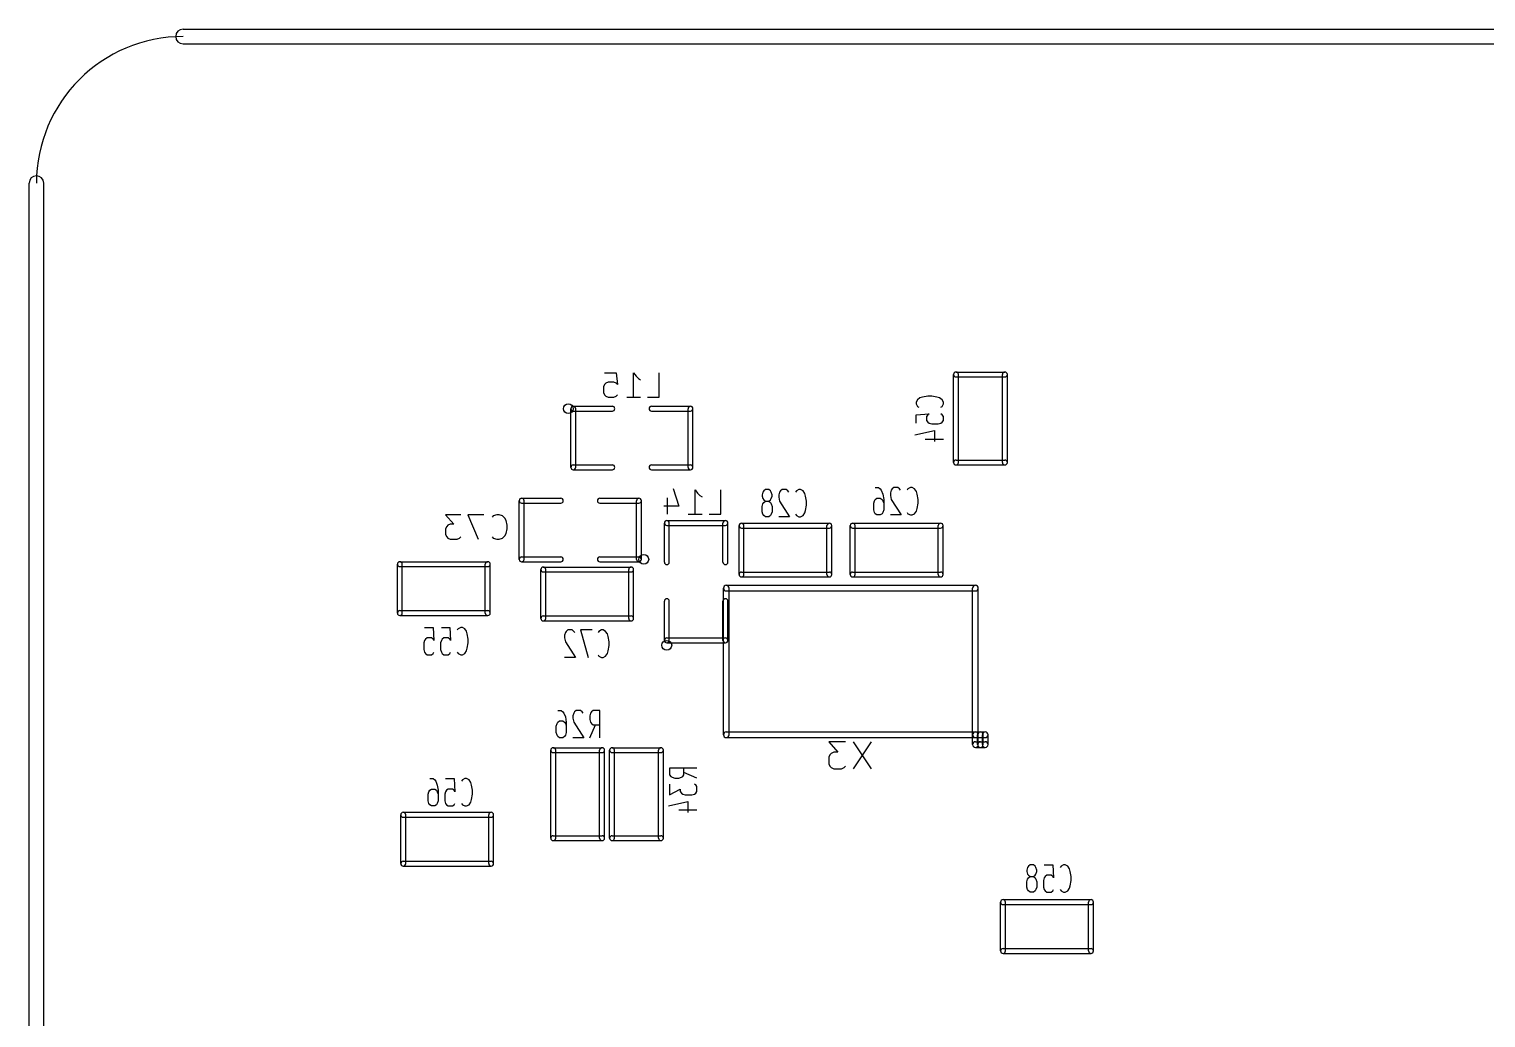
# Model space of a CAD drawing. Extents: x 32880 to 68030, y 27285 to 49782.
# Drawn here: x 32880 to 47786, y 39670 to 49782 of the extents above; entities that cross this region are included whole.
import ezdxf

# ---------------------------------------------------------------- set-up
doc = ezdxf.new("R2010")
doc.units = 0
doc.layers.add('BLACK', color=1, linetype='CONTINUOUS')

msp = doc.modelspace()

# ---------------------------------------------------------------- linework, layer by layer
at = {"layer": 'BLACK'}
for p, q in [((34455, 49782), (66455, 49782)), ((34455, 49632), (66455, 49632)), ((32880, 29207), (32880, 48207)), ((33030, 29207), (33030, 48207)), ((38768, 46268), (38887, 46268)), ((38887, 46268), (38899, 46149)), ((39066, 46018), (39066, 46268)), ((39066, 46268), (39090, 46232)), ((39090, 46232), (39114, 46208)), ((39327, 46018), (39327, 46268)), ((42340, 45350), (42340, 46250)), ((42365, 46275), (42865, 46275)), ((42365, 46225), (42865, 46225)), ((42390, 45350), (42390, 46250)), ((42840, 45350), (42840, 46250)), ((42890, 45350), (42890, 46250)), ((38768, 46149), (38757, 46125)), ((38757, 46125), (38757, 46065)), ((38757, 46065), (38768, 46042)), ((38780, 46161), (38768, 46149)), ((38804, 46173), (38780, 46161)), ((38864, 46173), (38804, 46173)), ((38887, 46161), (38864, 46173)), ((38899, 46149), (38887, 46161)), ((39114, 46208), (39137, 46196)), ((38448, 45925), (38848, 45925)), ((38768, 46042), (38780, 46030)), ((38780, 46030), (38804, 46018)), ((38804, 46018), (38864, 46018)), ((38864, 46018), (38887, 46030)), ((38887, 46030), (38899, 46042)), ((38995, 46018), (39137, 46018)), ((39208, 46018), (39327, 46018)), ((39248, 45925), (39648, 45925)), ((41970, 45992), (41956, 45967)), ((41956, 45967), (41956, 45950)), ((41956, 45950), (41970, 45924)), ((41996, 46010), (41970, 45992)), ((41970, 45924), (41983, 45915)), ((42023, 46018), (41996, 46010)), ((42076, 46027), (42023, 46018)), ((42116, 46027), (42076, 46027)), ((42170, 46018), (42116, 46027)), ((42196, 46010), (42170, 46018)), ((42223, 45992), (42196, 46010)), ((42210, 45915), (42223, 45924)), ((42236, 45967), (42223, 45992)), ((42223, 45924), (42236, 45950)), ((42236, 45950), (42236, 45967)), ((38423, 45300), (38423, 45900)), ((38448, 45875), (38848, 45875)), ((38473, 45300), (38473, 45900)), ((39248, 45875), (39648, 45875)), ((39623, 45300), (39623, 45900)), ((39673, 45300), (39673, 45900)), ((41956, 45838), (42090, 45847)), ((41956, 45752), (41956, 45838)), ((42076, 45838), (42063, 45821)), ((42063, 45821), (42063, 45778)), ((42063, 45778), (42076, 45761)), ((42090, 45847), (42076, 45838)), ((42223, 45838), (42210, 45847)), ((42236, 45821), (42223, 45838)), ((42223, 45761), (42236, 45778)), ((42236, 45778), (42236, 45821)), ((41943, 45633), (42143, 45676)), ((42076, 45761), (42090, 45752)), ((42090, 45752), (42116, 45744)), ((42116, 45744), (42183, 45744)), ((42143, 45676), (42143, 45564)), ((42183, 45744), (42210, 45752)), ((42210, 45752), (42223, 45761)), ((42050, 45590), (42236, 45590)), ((38448, 45325), (38848, 45325)), ((39248, 45325), (39648, 45325)), ((42365, 45375), (42865, 45375)), ((42365, 45325), (42865, 45325)), ((38448, 45275), (38848, 45275)), ((39248, 45275), (39648, 45275)), ((39470, 45083), (39529, 44904)), ((39696, 44821), (39696, 45071)), ((39696, 45071), (39720, 45035)), ((39720, 45035), (39744, 45011)), ((39957, 44821), (39957, 45071)), ((40388, 45047), (40380, 45020)), ((40380, 45020), (40380, 45007)), ((40397, 45060), (40388, 45047)), ((40414, 45074), (40397, 45060)), ((40448, 45074), (40414, 45074)), ((40466, 45060), (40448, 45074)), ((40474, 45047), (40466, 45060)), ((40483, 45020), (40474, 45047)), ((40483, 45007), (40483, 45020)), ((40559, 45047), (40551, 45020)), ((40551, 45020), (40551, 44994)), ((40568, 45060), (40559, 45047)), ((40585, 45074), (40568, 45060)), ((40628, 45074), (40585, 45074)), ((40645, 45060), (40628, 45074)), ((40654, 45047), (40645, 45060)), ((40731, 45060), (40722, 45047)), ((40757, 45074), (40731, 45060)), ((40774, 45074), (40757, 45074)), ((40799, 45060), (40774, 45074)), ((40817, 45034), (40799, 45060)), ((40825, 45007), (40817, 45034)), ((41539, 45093), (41573, 45093)), ((41573, 45093), (41590, 45079)), ((41590, 45079), (41599, 45066)), ((41599, 45066), (41616, 45026)), ((41616, 45026), (41625, 44973)), ((41701, 45066), (41693, 45039)), ((41693, 45039), (41693, 45013)), ((41710, 45079), (41701, 45066)), ((41727, 45093), (41710, 45079)), ((41770, 45093), (41727, 45093)), ((41787, 45079), (41770, 45093)), ((41796, 45066), (41787, 45079)), ((41873, 45079), (41864, 45066)), ((41899, 45093), (41873, 45079)), ((41916, 45093), (41899, 45093)), ((41941, 45079), (41916, 45093)), ((41959, 45053), (41941, 45079)), ((41967, 45026), (41959, 45053)), ((41976, 44973), (41967, 45026)), ((37895, 44359), (37895, 44959)), ((37920, 44984), (38320, 44984)), ((37920, 44934), (38320, 44934)), ((37945, 44359), (37945, 44959)), ((38720, 44984), (39120, 44984)), ((38720, 44934), (39120, 44934)), ((39095, 44359), (39095, 44959)), ((39145, 44359), (39145, 44959)), ((39529, 44904), (39375, 44904)), ((39410, 44987), (39410, 44821)), ((39744, 45011), (39767, 44999)), ((40380, 45007), (40388, 44980)), ((40380, 44900), (40388, 44927)), ((40380, 44847), (40380, 44900)), ((40388, 44980), (40397, 44967)), ((40388, 44927), (40397, 44940)), ((40397, 44967), (40414, 44954)), ((40397, 44940), (40414, 44954)), ((40414, 44954), (40448, 44954)), ((40448, 44954), (40466, 44967)), ((40448, 44954), (40466, 44940)), ((40466, 44967), (40474, 44980)), ((40466, 44940), (40474, 44927)), ((40474, 44980), (40483, 45007)), ((40474, 44927), (40483, 44900)), ((40483, 44900), (40483, 44847)), ((40551, 44994), (40559, 44954)), ((40559, 44954), (40662, 44794)), ((40834, 44954), (40825, 45007)), ((40825, 44860), (40834, 44914)), ((40834, 44914), (40834, 44954)), ((41522, 44933), (41530, 44959)), ((41522, 44866), (41522, 44933)), ((41530, 44959), (41539, 44973)), ((41539, 44973), (41556, 44986)), ((41556, 44986), (41590, 44986)), ((41590, 44986), (41608, 44973)), ((41608, 44973), (41616, 44959)), ((41616, 44959), (41625, 44933)), ((41625, 44973), (41625, 44866)), ((41693, 45013), (41701, 44973)), ((41701, 44973), (41804, 44813)), ((41959, 44853), (41967, 44879)), ((41967, 44879), (41976, 44933)), ((41976, 44933), (41976, 44973)), ((37296, 44815), (37142, 44815)), ((37142, 44815), (37225, 44720)), ((37189, 44720), (37165, 44708)), ((37225, 44720), (37189, 44720)), ((37534, 44815), (37368, 44815)), ((37368, 44815), (37475, 44565)), ((37630, 44803), (37618, 44791)), ((37665, 44815), (37630, 44803)), ((37689, 44815), (37665, 44815)), ((37725, 44803), (37689, 44815)), ((37749, 44779), (37725, 44803)), ((37760, 44755), (37749, 44779)), ((37772, 44708), (37760, 44755)), ((39380, 44331), (39380, 44731)), ((39405, 44756), (40005, 44756)), ((39430, 44331), (39430, 44731)), ((39625, 44821), (39767, 44821)), ((39838, 44821), (39957, 44821)), ((39980, 44331), (39980, 44731)), ((40030, 44331), (40030, 44731)), ((40169, 44729), (41069, 44729)), ((40388, 44820), (40380, 44847)), ((40397, 44807), (40388, 44820)), ((40414, 44794), (40397, 44807)), ((40448, 44794), (40414, 44794)), ((40466, 44807), (40448, 44794)), ((40474, 44820), (40466, 44807)), ((40483, 44847), (40474, 44820)), ((40662, 44794), (40551, 44794)), ((40722, 44820), (40731, 44807)), ((40731, 44807), (40757, 44794)), ((40757, 44794), (40774, 44794)), ((40774, 44794), (40799, 44807)), ((40799, 44807), (40817, 44834)), ((40817, 44834), (40825, 44860)), ((41307, 44729), (42207, 44729)), ((41530, 44839), (41522, 44866)), ((41539, 44826), (41530, 44839)), ((41556, 44813), (41539, 44826)), ((41590, 44813), (41556, 44813)), ((41608, 44826), (41590, 44813)), ((41616, 44839), (41608, 44826)), ((41625, 44866), (41616, 44839)), ((41804, 44813), (41693, 44813)), ((41864, 44839), (41873, 44826)), ((41873, 44826), (41899, 44813)), ((41899, 44813), (41916, 44813)), ((41916, 44813), (41941, 44826)), ((41941, 44826), (41959, 44853)), ((37153, 44696), (37142, 44672)), ((37142, 44672), (37142, 44612)), ((37142, 44612), (37153, 44589)), ((37165, 44708), (37153, 44696)), ((37153, 44589), (37165, 44577)), ((37165, 44577), (37189, 44565)), ((37261, 44565), (37284, 44577)), ((37284, 44577), (37296, 44589)), ((37618, 44589), (37630, 44577)), ((37630, 44577), (37665, 44565)), ((37689, 44565), (37725, 44577)), ((37725, 44577), (37749, 44601)), ((37749, 44601), (37760, 44624)), ((37760, 44624), (37772, 44672)), ((37772, 44672), (37772, 44708)), ((39405, 44706), (40005, 44706)), ((40144, 44204), (40144, 44704)), ((40169, 44679), (41069, 44679)), ((40194, 44204), (40194, 44704)), ((41044, 44204), (41044, 44704)), ((41094, 44204), (41094, 44704)), ((41282, 44204), (41282, 44704)), ((41307, 44679), (42207, 44679)), ((41332, 44204), (41332, 44704)), ((42182, 44204), (42182, 44704)), ((42232, 44204), (42232, 44704)), ((37189, 44565), (37261, 44565)), ((37665, 44565), (37689, 44565)), ((36648, 43810), (36648, 44310)), ((36673, 44335), (37573, 44335)), ((36673, 44285), (37573, 44285)), ((36698, 43810), (36698, 44310)), ((37548, 43810), (37548, 44310)), ((37598, 43810), (37598, 44310)), ((37920, 44384), (38320, 44384)), ((37920, 44334), (38320, 44334)), ((38141, 44280), (39041, 44280)), ((38720, 44384), (39120, 44384)), ((38720, 44334), (39120, 44334)), ((38116, 43755), (38116, 44255)), ((38141, 44230), (39041, 44230)), ((38166, 43755), (38166, 44255)), ((39016, 43755), (39016, 44255)), ((39066, 43755), (39066, 44255)), ((40169, 44229), (41069, 44229)), ((40169, 44179), (41069, 44179)), ((41307, 44229), (42207, 44229)), ((41307, 44179), (42207, 44179)), ((39985, 42565), (39985, 44065)), ((40014, 44094), (42564, 44094)), ((40014, 44036), (42564, 44036)), ((40043, 42565), (40043, 44065)), ((42535, 42565), (42535, 44065)), ((42593, 42565), (42593, 44065)), ((36673, 43835), (37573, 43835)), ((39380, 43531), (39380, 43931)), ((39430, 43531), (39430, 43931)), ((39980, 43531), (39980, 43931)), ((40030, 43531), (40030, 43931)), ((36673, 43785), (37573, 43785)), ((38141, 43780), (39041, 43780)), ((38141, 43730), (39041, 43730)), ((36927, 43530), (36919, 43504)), ((36927, 43664), (37013, 43664)), ((36936, 43544), (36927, 43530)), ((36953, 43557), (36936, 43544)), ((36996, 43557), (36953, 43557)), ((37013, 43544), (36996, 43557)), ((37013, 43664), (37022, 43530)), ((37022, 43530), (37013, 43544)), ((37098, 43530), (37090, 43504)), ((37098, 43664), (37184, 43664)), ((37107, 43544), (37098, 43530)), ((37124, 43557), (37107, 43544)), ((37167, 43557), (37124, 43557)), ((37184, 43544), (37167, 43557)), ((37184, 43664), (37193, 43530)), ((37193, 43530), (37184, 43544)), ((37270, 43650), (37261, 43637)), ((37296, 43664), (37270, 43650)), ((37313, 43664), (37296, 43664)), ((37338, 43650), (37313, 43664)), ((37356, 43624), (37338, 43650)), ((37364, 43597), (37356, 43624)), ((37373, 43544), (37364, 43597)), ((37373, 43504), (37373, 43544)), ((38368, 43610), (38360, 43583)), ((38360, 43583), (38360, 43557)), ((38360, 43557), (38368, 43517)), ((38377, 43623), (38368, 43610)), ((38394, 43637), (38377, 43623)), ((38437, 43637), (38394, 43637)), ((38454, 43623), (38437, 43637)), ((38463, 43610), (38454, 43623)), ((38642, 43637), (38522, 43637)), ((38522, 43637), (38599, 43357)), ((38711, 43623), (38702, 43610)), ((38737, 43637), (38711, 43623)), ((38754, 43637), (38737, 43637)), ((38779, 43623), (38754, 43637)), ((38797, 43597), (38779, 43623)), ((38805, 43570), (38797, 43597)), ((38814, 43517), (38805, 43570)), ((39405, 43556), (40005, 43556)), ((36919, 43504), (36919, 43437)), ((36919, 43437), (36927, 43410)), ((36927, 43410), (36936, 43397)), ((36936, 43397), (36953, 43384)), ((36953, 43384), (36996, 43384)), ((36996, 43384), (37013, 43397)), ((37013, 43397), (37022, 43410)), ((37090, 43504), (37090, 43437)), ((37090, 43437), (37098, 43410)), ((37098, 43410), (37107, 43397)), ((37107, 43397), (37124, 43384)), ((37124, 43384), (37167, 43384)), ((37167, 43384), (37184, 43397)), ((37184, 43397), (37193, 43410)), ((37261, 43410), (37270, 43397)), ((37270, 43397), (37296, 43384)), ((37296, 43384), (37313, 43384)), ((37313, 43384), (37338, 43397)), ((37338, 43397), (37356, 43424)), ((37356, 43424), (37364, 43450)), ((37364, 43450), (37373, 43504)), ((38368, 43517), (38471, 43357)), ((38702, 43383), (38711, 43370)), ((38779, 43370), (38797, 43397)), ((38797, 43397), (38805, 43423)), ((38805, 43423), (38814, 43477)), ((38814, 43477), (38814, 43517)), ((39405, 43506), (40005, 43506)), ((38471, 43357), (38360, 43357)), ((38711, 43370), (38737, 43357)), ((38737, 43357), (38754, 43357)), ((38754, 43357), (38779, 43370)), ((38291, 42814), (38325, 42814)), ((38325, 42814), (38342, 42800)), ((38342, 42800), (38351, 42787)), ((38351, 42787), (38368, 42747)), ((38453, 42787), (38445, 42760)), ((38462, 42800), (38453, 42787)), ((38479, 42814), (38462, 42800)), ((38522, 42814), (38479, 42814)), ((38539, 42800), (38522, 42814)), ((38548, 42787), (38539, 42800)), ((38625, 42787), (38616, 42760)), ((38633, 42800), (38625, 42787)), ((38651, 42814), (38633, 42800)), ((38719, 42814), (38651, 42814)), ((38719, 42534), (38719, 42814)), ((38274, 42654), (38282, 42680)), ((38274, 42587), (38274, 42654)), ((38282, 42680), (38291, 42694)), ((38291, 42694), (38308, 42707)), ((38308, 42707), (38342, 42707)), ((38342, 42707), (38360, 42694)), ((38360, 42694), (38368, 42680)), ((38368, 42747), (38377, 42694)), ((38368, 42680), (38377, 42654)), ((38377, 42694), (38377, 42587)), ((38445, 42760), (38445, 42734)), ((38445, 42734), (38453, 42694)), ((38453, 42694), (38556, 42534)), ((38616, 42760), (38616, 42720)), ((38616, 42720), (38625, 42694)), ((38616, 42534), (38676, 42667)), ((38625, 42694), (38633, 42680)), ((38633, 42680), (38651, 42667)), ((38651, 42667), (38719, 42667)), ((38282, 42560), (38274, 42587)), ((38291, 42547), (38282, 42560)), ((38308, 42534), (38291, 42547)), ((38342, 42534), (38308, 42534)), ((38360, 42547), (38342, 42534)), ((38368, 42560), (38360, 42547)), ((38377, 42587), (38368, 42560)), ((38556, 42534), (38445, 42534)), ((40014, 42594), (42564, 42594)), ((40014, 42536), (42564, 42536)), ((41233, 42492), (41062, 42492)), ((41062, 42492), (41154, 42387)), ((41496, 42492), (41312, 42216)), ((41312, 42492), (41496, 42216)), ((42535, 42465), (42535, 42565)), ((42564, 42594), (42614, 42594)), ((42564, 42594), (42664, 42594)), ((42564, 42536), (42614, 42536)), ((42564, 42536), (42664, 42536)), ((42564, 42494), (42664, 42494)), ((42585, 42465), (42585, 42565)), ((42593, 42465), (42593, 42565)), ((42614, 42494), (42664, 42494)), ((42635, 42465), (42635, 42565)), ((42643, 42465), (42643, 42565)), ((42693, 42465), (42693, 42565)), ((38218, 41508), (38218, 42408)), ((38243, 42433), (38743, 42433)), ((38243, 42383), (38743, 42383)), ((38268, 41508), (38268, 42408)), ((38718, 41508), (38718, 42408)), ((38768, 41508), (38768, 42408)), ((38820, 41508), (38820, 42408)), ((38845, 42433), (39345, 42433)), ((38845, 42383), (39345, 42383)), ((38870, 41508), (38870, 42408)), ((39320, 41508), (39320, 42408)), ((39370, 41508), (39370, 42408)), ((41075, 42361), (41062, 42335)), ((41062, 42335), (41062, 42269)), ((41088, 42374), (41075, 42361)), ((41114, 42387), (41088, 42374)), ((41154, 42387), (41114, 42387)), ((42564, 42436), (42664, 42436)), ((42614, 42436), (42664, 42436)), ((39714, 42224), (39434, 42224)), ((39434, 42224), (39434, 42156)), ((39581, 42156), (39581, 42224)), ((41062, 42269), (41075, 42243)), ((41075, 42243), (41088, 42229)), ((41088, 42229), (41114, 42216)), ((41114, 42216), (41193, 42216)), ((41193, 42216), (41219, 42229)), ((41219, 42229), (41233, 42243)), ((36980, 42117), (37014, 42117)), ((37014, 42117), (37031, 42103)), ((37031, 42103), (37040, 42090)), ((37040, 42090), (37057, 42050)), ((37057, 42050), (37066, 41997)), ((37142, 42117), (37228, 42117)), ((37228, 42117), (37237, 41983)), ((37314, 42103), (37305, 42090)), ((37340, 42117), (37314, 42103)), ((37357, 42117), (37340, 42117)), ((37382, 42103), (37357, 42117)), ((37400, 42077), (37382, 42103)), ((37408, 42050), (37400, 42077)), ((37417, 41997), (37408, 42050)), ((39434, 42156), (39448, 42138)), ((39434, 42061), (39434, 41950)), ((39448, 42138), (39461, 42130)), ((39461, 42130), (39488, 42121)), ((39488, 42121), (39528, 42121)), ((39528, 42121), (39554, 42130)), ((39554, 42130), (39568, 42138)), ((39568, 42138), (39581, 42156)), ((39714, 42121), (39581, 42181)), ((39701, 42053), (39688, 42061)), ((39714, 42036), (39701, 42053)), ((36963, 41957), (36971, 41983)), ((36963, 41890), (36963, 41957)), ((36971, 41863), (36963, 41890)), ((36971, 41983), (36980, 41997)), ((36980, 41997), (36997, 42010)), ((36997, 42010), (37031, 42010)), ((37031, 42010), (37049, 41997)), ((37049, 41997), (37057, 41983)), ((37057, 41983), (37066, 41957)), ((37066, 41890), (37057, 41863)), ((37066, 41997), (37066, 41890)), ((37142, 41983), (37134, 41957)), ((37134, 41957), (37134, 41890)), ((37134, 41890), (37142, 41863)), ((37151, 41997), (37142, 41983)), ((37168, 42010), (37151, 41997)), ((37211, 42010), (37168, 42010)), ((37228, 41997), (37211, 42010)), ((37237, 41983), (37228, 41997)), ((37400, 41877), (37408, 41903)), ((37408, 41903), (37417, 41957)), ((37417, 41957), (37417, 41997)), ((39434, 41950), (39541, 42010)), ((39541, 42010), (39541, 41984)), ((39541, 41984), (39554, 41967)), ((39554, 41967), (39568, 41958)), ((39568, 41958), (39594, 41950)), ((39594, 41950), (39661, 41950)), ((39661, 41950), (39688, 41958)), ((39688, 41958), (39701, 41967)), ((39701, 41967), (39714, 41984)), ((39714, 41984), (39714, 42036)), ((36683, 41247), (36683, 41747)), ((36708, 41772), (37608, 41772)), ((36733, 41247), (36733, 41747)), ((36980, 41850), (36971, 41863)), ((36997, 41837), (36980, 41850)), ((37031, 41837), (36997, 41837)), ((37049, 41850), (37031, 41837)), ((37057, 41863), (37049, 41850)), ((37142, 41863), (37151, 41850)), ((37151, 41850), (37168, 41837)), ((37168, 41837), (37211, 41837)), ((37211, 41837), (37228, 41850)), ((37228, 41850), (37237, 41863)), ((37305, 41863), (37314, 41850)), ((37314, 41850), (37340, 41837)), ((37340, 41837), (37357, 41837)), ((37357, 41837), (37382, 41850)), ((37382, 41850), (37400, 41877)), ((37583, 41247), (37583, 41747)), ((37633, 41247), (37633, 41747)), ((39421, 41839), (39621, 41882)), ((39528, 41796), (39714, 41796)), ((39621, 41882), (39621, 41770)), ((36708, 41722), (37608, 41722)), ((38243, 41533), (38743, 41533)), ((38243, 41483), (38743, 41483)), ((38845, 41533), (39345, 41533)), ((38845, 41483), (39345, 41483)), ((36708, 41272), (37608, 41272)), ((36708, 41222), (37608, 41222)), ((43097, 41208), (43089, 41181)), ((43089, 41181), (43089, 41168)), ((43089, 41168), (43097, 41141)), ((43106, 41221), (43097, 41208)), ((43123, 41235), (43106, 41221)), ((43157, 41235), (43123, 41235)), ((43175, 41221), (43157, 41235)), ((43183, 41208), (43175, 41221)), ((43192, 41181), (43183, 41208)), ((43183, 41141), (43192, 41168)), ((43192, 41168), (43192, 41181)), ((43268, 41235), (43354, 41235)), ((43354, 41235), (43363, 41101)), ((43440, 41221), (43431, 41208)), ((43466, 41235), (43440, 41221)), ((43483, 41235), (43466, 41235)), ((43508, 41221), (43483, 41235)), ((43526, 41195), (43508, 41221)), ((43534, 41168), (43526, 41195)), ((43543, 41115), (43534, 41168)), ((43089, 41061), (43097, 41088)), ((43089, 41008), (43089, 41061)), ((43097, 40981), (43089, 41008)), ((43097, 41141), (43106, 41128)), ((43097, 41088), (43106, 41101)), ((43106, 41128), (43123, 41115)), ((43106, 41101), (43123, 41115)), ((43123, 41115), (43157, 41115)), ((43157, 41115), (43175, 41128)), ((43157, 41115), (43175, 41101)), ((43175, 41128), (43183, 41141)), ((43175, 41101), (43183, 41088)), ((43183, 41088), (43192, 41061)), ((43192, 41008), (43183, 40981)), ((43192, 41061), (43192, 41008)), ((43268, 41101), (43260, 41075)), ((43260, 41075), (43260, 41008)), ((43260, 41008), (43268, 40981)), ((43277, 41115), (43268, 41101)), ((43294, 41128), (43277, 41115)), ((43337, 41128), (43294, 41128)), ((43354, 41115), (43337, 41128)), ((43363, 41101), (43354, 41115)), ((43508, 40968), (43526, 40995)), ((43526, 40995), (43534, 41021)), ((43534, 41021), (43543, 41075)), ((43543, 41075), (43543, 41115)), ((42821, 40354), (42821, 40854)), ((42846, 40879), (43746, 40879)), ((42871, 40354), (42871, 40854)), ((43106, 40968), (43097, 40981)), ((43123, 40955), (43106, 40968)), ((43157, 40955), (43123, 40955)), ((43175, 40968), (43157, 40955)), ((43183, 40981), (43175, 40968)), ((43268, 40981), (43277, 40968)), ((43277, 40968), (43294, 40955)), ((43294, 40955), (43337, 40955)), ((43337, 40955), (43354, 40968)), ((43354, 40968), (43363, 40981)), ((43431, 40981), (43440, 40968)), ((43440, 40968), (43466, 40955)), ((43466, 40955), (43483, 40955)), ((43483, 40955), (43508, 40968)), ((43721, 40354), (43721, 40854)), ((43771, 40354), (43771, 40854)), ((42846, 40829), (43746, 40829)), ((42846, 40379), (43746, 40379)), ((42846, 40329), (43746, 40329))]:
    msp.add_line(p, q, dxfattribs=at)
for centre in [(38398, 45900), (39170, 44359), (39405, 43481)]:
    msp.add_circle(centre, 50, dxfattribs=at)
for centre, radius, start, end in [((34455, 48207), 1500, 90, 180), ((34455, 49707), 75, 90, 270), ((32955, 48207), 75, 360, 540), ((42365, 46250), 25, 90, 270), ((42365, 46250), 25, 360, 540), ((42865, 46250), 25, 360, 540), ((42865, 46250), 25, 270, 450), ((38448, 45900), 25, 90, 270), ((38448, 45900), 25, 360, 540), ((38848, 45900), 25, 270, 450), ((39248, 45900), 25, 90, 270), ((39648, 45900), 25, 360, 540), ((39648, 45900), 25, 270, 450), ((38448, 45300), 25, 90, 270), ((38848, 45300), 25, 270, 450), ((39248, 45300), 25, 90, 270), ((39648, 45300), 25, 270, 450), ((42365, 45350), 25, 90, 270), ((42365, 45350), 25, 180, 360), ((42865, 45350), 25, 180, 360), ((42865, 45350), 25, 270, 450), ((38448, 45300), 25, 180, 360), ((39648, 45300), 25, 180, 360), ((37920, 44959), 25, 90, 270), ((37920, 44959), 25, 360, 540), ((38320, 44959), 25, 270, 450), ((38720, 44959), 25, 90, 270), ((39120, 44959), 25, 360, 540), ((39120, 44959), 25, 270, 450), ((39405, 44731), 25, 90, 270), ((39405, 44731), 25, 360, 540), ((40005, 44731), 25, 360, 540), ((40005, 44731), 25, 270, 450), ((40169, 44704), 25, 90, 270), ((40169, 44704), 25, 360, 540), ((41069, 44704), 25, 360, 540), ((41069, 44704), 25, 270, 450), ((41307, 44704), 25, 90, 270), ((41307, 44704), 25, 360, 540), ((42207, 44704), 25, 360, 540), ((42207, 44704), 25, 270, 450), ((36673, 44310), 25, 90, 270), ((36673, 44310), 25, 360, 540), ((37573, 44310), 25, 360, 540), ((37573, 44310), 25, 270, 450), ((37920, 44359), 25, 90, 270), ((37920, 44359), 25, 180, 360), ((38141, 44255), 25, 90, 270), ((38141, 44255), 25, 360, 540), ((38320, 44359), 25, 270, 450), ((38720, 44359), 25, 90, 270), ((39041, 44255), 25, 360, 540), ((39041, 44255), 25, 270, 450), ((39120, 44359), 25, 180, 360), ((39120, 44359), 25, 270, 450), ((39405, 44331), 25, 180, 360), ((40005, 44331), 25, 180, 360), ((40169, 44204), 25, 90, 270), ((40169, 44204), 25, 180, 360), ((41069, 44204), 25, 180, 360), ((41069, 44204), 25, 270, 450), ((41307, 44204), 25, 90, 270), ((41307, 44204), 25, 180, 360), ((42207, 44204), 25, 180, 360), ((42207, 44204), 25, 270, 450), ((40014, 44065), 29, 360, 540), ((40014, 44065), 29, 90, 270), ((42564, 44065), 29, 360, 540), ((42564, 44065), 29, 270, 450), ((36673, 43810), 25, 90, 270), ((37573, 43810), 25, 270, 450), ((39405, 43931), 25, 360, 540), ((40005, 43931), 25, 360, 540), ((36673, 43810), 25, 180, 360), ((37573, 43810), 25, 180, 360), ((38141, 43755), 25, 90, 270), ((38141, 43755), 25, 180, 360), ((39041, 43755), 25, 180, 360), ((39041, 43755), 25, 270, 450), ((39405, 43531), 25, 90, 270), ((39405, 43531), 25, 180, 360), ((40005, 43531), 25, 180, 360), ((40005, 43531), 25, 270, 450), ((40014, 42565), 29, 90, 270), ((40014, 42565), 29, 180, 360), ((42564, 42565), 29, 90, 270), ((42564, 42565), 29, 90, 270), ((42564, 42565), 29, 360, 540), ((42564, 42565), 29, 180, 360), ((42564, 42465), 29, 90, 270), ((42564, 42565), 29, 270, 450), ((42614, 42565), 29, 360, 540), ((42614, 42465), 29, 90, 270), ((42614, 42565), 29, 270, 450), ((42664, 42565), 29, 360, 540), ((42664, 42565), 29, 270, 450), ((42664, 42465), 29, 270, 450), ((42664, 42465), 29, 270, 450), ((38243, 42408), 25, 360, 540), ((38243, 42408), 25, 90, 270), ((38743, 42408), 25, 360, 540), ((38743, 42408), 25, 270, 450), ((38845, 42408), 25, 90, 270), ((38845, 42408), 25, 360, 540), ((39345, 42408), 25, 360, 540), ((39345, 42408), 25, 270, 450), ((42564, 42465), 29, 180, 360), ((42614, 42465), 29, 180, 360), ((42664, 42465), 29, 180, 360), ((36708, 41747), 25, 90, 270), ((36708, 41747), 25, 360, 540), ((37608, 41747), 25, 360, 540), ((37608, 41747), 25, 270, 450), ((38243, 41508), 25, 90, 270), ((38243, 41508), 25, 180, 360), ((38743, 41508), 25, 180, 360), ((38743, 41508), 25, 270, 450), ((38845, 41508), 25, 90, 270), ((38845, 41508), 25, 180, 360), ((39345, 41508), 25, 180, 360), ((39345, 41508), 25, 270, 450), ((36708, 41247), 25, 90, 270), ((36708, 41247), 25, 180, 360), ((37608, 41247), 25, 180, 360), ((37608, 41247), 25, 270, 450), ((42846, 40854), 25, 90, 270), ((42846, 40854), 25, 360, 540), ((43746, 40854), 25, 360, 540), ((43746, 40854), 25, 270, 450), ((42846, 40354), 25, 90, 270), ((42846, 40354), 25, 180, 360), ((43746, 40354), 25, 180, 360), ((43746, 40354), 25, 270, 450)]:
    msp.add_arc(centre, radius, start, end, dxfattribs=at)

doc.saveas('drawing.dxf')
